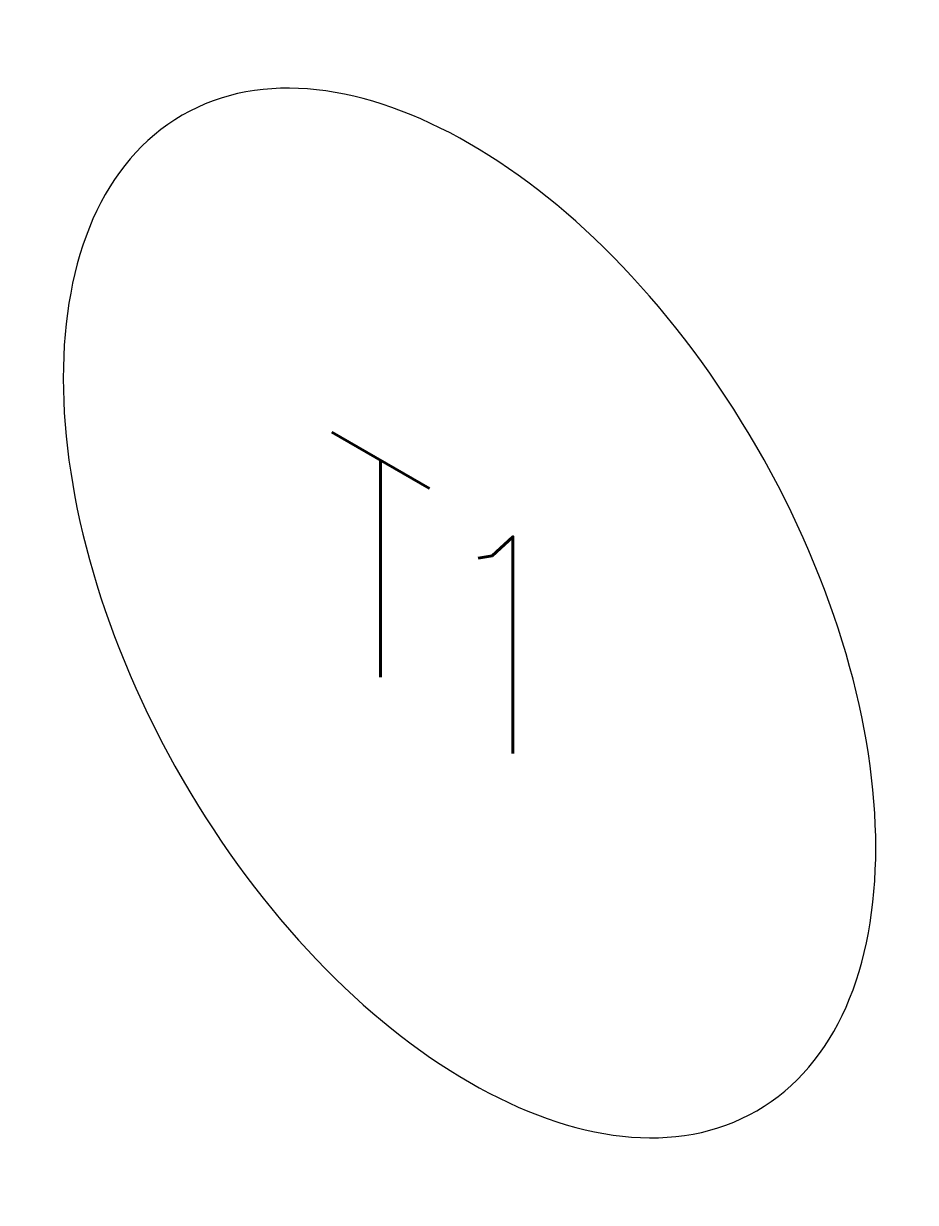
# Model space of a CAD drawing. Header units: millimetres. Extents: x -10142.93 to -10141.98, y -56.54 to -55.28.
import ezdxf
from ezdxf.enums import TextEntityAlignment as Align

# ---------------------------------------------------------------- set-up
doc = ezdxf.new("R2010")
doc.units = ezdxf.units.MM
doc.layers.add('Tub_iso_símbolos', color=2, linetype='Continuous')
doc.styles.add('r80', font='romans.shx')

msp = doc.modelspace()

# ---------------------------------------------------------------- linework, layer by layer
at = {"layer": 'Tub_iso_símbolos', "color": 1, "extrusion": (0, 0, -1)}
msp.add_ellipse((-10142.4523, -55.91), major_axis=(0.3062, -0.5303), ratio=0.57735, dxfattribs=at)

# ---------------------------------------------------------------- texts
at = {"layer": 'Tub_iso_símbolos', "style": 'r80', "oblique": 330}
msp.add_attdef('T1', text='', height=0.2, rotation=329.9999, dxfattribs=at).set_placement((-10142.4228, -55.9346), align=Align.MIDDLE_CENTER)

doc.saveas('drawing.dxf')
